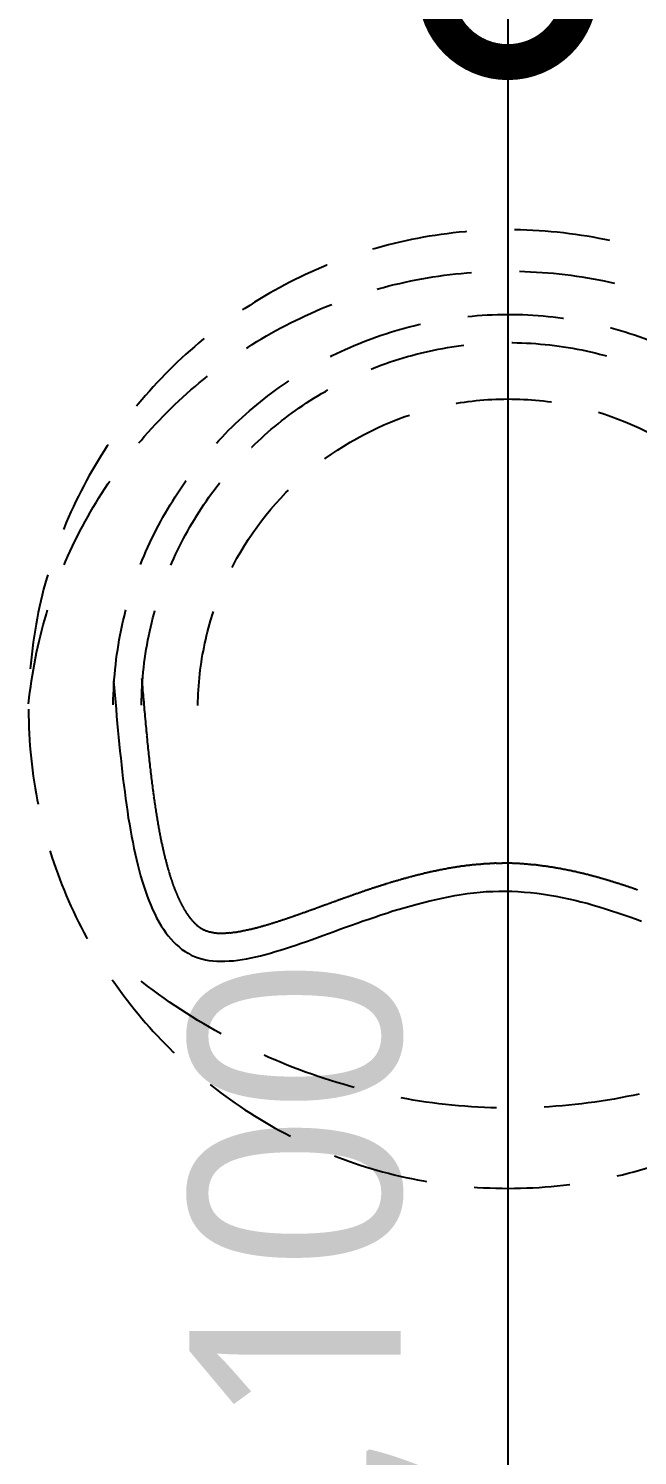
# Model space of a CAD drawing. Extents: x 11477420 to 23072185, y -28506554 to -14238804.
# Drawn here: x 11526988 to 11527242, y -14258351 to -14257755 of the extents above; entities that cross this region are included whole.
import ezdxf

# ---------------------------------------------------------------- set-up
doc = ezdxf.new("R2010")
doc.units = 0
doc.header["$LTSCALE"] = 50
doc.header["$MEASUREMENT"] = 0
doc.linetypes.add('DH-HID2', pattern=[1.2, 0.8, -0.4])
doc.layers.get('0').update_dxf_attribs({"linetype": 'CONTINUOUS'})
doc.layers.get('DEFPOINTS').update_dxf_attribs({"linetype": 'CONTINUOUS'})
for name, color, linetype in [('07-DIM WAL', 5, 'CONTINUOUS'), ('FU-FURM', 251, 'DH-HID2'), ('가구', 6, 'CONTINUOUS')]:
    doc.layers.add(name, color=color, linetype=linetype)
doc.styles.add('DAWIN', font='NanumSquareR.ttf')
doc.dimstyles.new('40', dxfattribs={"dimscale": 40, "dimtxt": 2.2, "dimasz": 3, "dimexe": 1.25, "dimexo": 0.625, "dimtad": 1, "dimdec": 0, "dimzin": 0, "dimdsep": 46, "dimlunit": 6, "dimtxsty": 'DAWIN', "dimblk1": 'DOTSMALL', "dimblk2": 'DOTSMALL', "dimsah": 1, "dimcen": 0.001, "dimclrd": 1, "dimclre": 1, "dimclrt": 3, "dimadec": 0, "dimazin": 0, "dimtfac": 1, "dimtdec": 0, "dimtix": 1, "dimtmove": 2, "dimatfit": 3, "dimldrblk": 'DOTSMALL', "dimfxl": 0, "dimtolj": 1, "dimtzin": 0, "dimarcsym": 0})

# ---------------------------------------------------------------- blocks, each defined once
blk = doc.blocks.new('dmlwk2')
at = {"layer": 'FU-FURM'}
for points in [[(391142.42, 35197.86, 0), (391142.72, 35200.86, 0), (391143.02, 35203.86, 0), (391143.32, 35206.76, 0), (391143.62, 35209.76, 0), (391143.92, 35212.66, 0), (391144.22, 35215.66, 0), (391144.52, 35218.56, 0), (391144.82, 35221.46, 0), (391145.12, 35224.36, 0), (391145.42, 35227.26, 0), (391145.82, 35230.16, 0), (391146.12, 35232.96, 0), (391146.42, 35235.86, 0), (391146.82, 35238.66, 0), (391147.22, 35241.46, 0), (391147.62, 35244.16, 0), (391148.02, 35246.96, 0), (391148.42, 35249.66, 0), (391148.82, 35252.36, 0), (391149.22, 35254.96, 0), (391149.72, 35257.56, 0), (391150.22, 35260.16, 0), (391150.62, 35262.66, 0), (391151.22, 35265.16, 0), (391151.72, 35267.66, 0), (391152.22, 35270.06, 0), (391152.82, 35272.36, 0), (391153.42, 35274.76, 0), (391154.02, 35276.96, 0), (391154.62, 35279.16, 0), (391155.32, 35281.36, 0), (391156.02, 35283.46, 0), (391156.72, 35285.56, 0), (391157.42, 35287.56, 0), (391158.22, 35289.46, 0), (391159.02, 35291.36, 0), (391159.82, 35293.16, 0), (391160.72, 35294.96, 0), (391161.52, 35296.66, 0), (391162.52, 35298.26, 0), (391163.42, 35299.86, 0), (391164.42, 35301.36, 0), (391165.42, 35302.76, 0), (391166.42, 35304.06, 0), (391167.52, 35305.36, 0), (391168.62, 35306.56, 0), (391169.82, 35307.66, 0), (391171.02, 35308.66, 0), (391172.22, 35309.66, 0), (391173.52, 35310.46, 0), (391174.82, 35311.26, 0), (391176.12, 35311.96, 0), (391177.52, 35312.56, 0), (391179.02, 35313.06, 0), (391180.52, 35313.56, 0), (391182.02, 35313.86, 0), (391183.52, 35314.16, 0), (391185.12, 35314.26, 0), (391186.82, 35314.36, 0), (391188.42, 35314.46, 0), (391190.12, 35314.36, 0), (391191.92, 35314.26, 0), (391193.72, 35314.16, 0), (391195.52, 35313.86, 0), (391197.32, 35313.66, 0), (391199.22, 35313.26, 0), (391201.12, 35312.86, 0), (391203.12, 35312.46, 0), (391205.02, 35311.96, 0), (391207.02, 35311.36, 0), (391209.12, 35310.76, 0), (391211.12, 35310.16, 0), (391213.22, 35309.56, 0), (391215.42, 35308.86, 0), (391217.52, 35308.06, 0), (391219.72, 35307.36, 0), (391221.92, 35306.56, 0), (391224.12, 35305.76, 0), (391226.42, 35304.96, 0), (391228.62, 35304.06, 0), (391230.92, 35303.26, 0), (391233.22, 35302.36, 0), (391235.62, 35301.46, 0), (391237.92, 35300.56, 0), (391240.32, 35299.66, 0), (391242.72, 35298.76, 0), (391245.12, 35297.86, 0), (391247.62, 35296.96, 0), (391250.02, 35296.16, 0), (391252.52, 35295.26, 0), (391255.02, 35294.36, 0), (391257.52, 35293.56, 0), (391260.02, 35292.66, 0), (391262.52, 35291.86, 0), (391265.02, 35291.16, 0), (391267.62, 35290.36, 0), (391270.12, 35289.66, 0), (391272.72, 35288.96, 0), (391275.32, 35288.26, 0), (391277.92, 35287.66, 0), (391280.52, 35287.06, 0), (391283.12, 35286.46, 0), (391285.72, 35285.96, 0), (391288.32, 35285.46, 0), (391290.92, 35285.06, 0), (391293.62, 35284.76, 0), (391296.22, 35284.46, 0), (391298.82, 35284.16, 0), (391301.52, 35284.06, 0), (391304.12, 35283.86, 0), (391306.72, 35283.86, 0), (391309.42, 35283.86, 0), (391312.02, 35283.96, 0), (391314.72, 35284.16, 0), (391317.32, 35284.36, 0), (391319.92, 35284.56, 0), (391322.62, 35284.96, 0), (391325.22, 35285.36, 0), (391327.82, 35285.76, 0), (391330.52, 35286.26, 0), (391333.12, 35286.76, 0), (391335.72, 35287.36, 0), (391338.32, 35287.96, 0), (391340.92, 35288.56, 0), (391343.42, 35289.26, 0), (391346.02, 35289.96, 0), (391348.62, 35290.76, 0), (391351.12, 35291.56, 0), (391353.72, 35292.36, 0), (391356.22, 35293.16, 0), (391358.72, 35293.96, 0), (391361.22, 35294.86, 0), (391363.72, 35295.76, 0)], [(391154.12, 35196.76, 0), (391154.12, 35196.96, 0), (391154.22, 35197.16, 0), (391154.22, 35197.46, 0), (391154.22, 35197.66, 0), (391154.22, 35197.86, 0), (391154.32, 35198.06, 0), (391154.32, 35198.36, 0), (391154.32, 35198.56, 0), (391154.32, 35198.76, 0), (391154.32, 35198.96, 0), (391154.42, 35199.26, 0), (391154.42, 35199.46, 0), (391154.42, 35199.66, 0), (391154.42, 35199.86, 0), (391154.52, 35200.16, 0), (391154.52, 35200.36, 0), (391154.52, 35200.56, 0), (391154.52, 35200.76, 0), (391154.52, 35201.06, 0), (391154.62, 35201.26, 0), (391154.62, 35201.46, 0), (391154.62, 35201.66, 0), (391154.62, 35201.96, 0), (391154.62, 35202.16, 0), (391154.72, 35202.36, 0), (391154.72, 35202.56, 0), (391154.72, 35202.86, 0), (391154.72, 35203.06, 0), (391154.82, 35203.26, 0), (391154.82, 35203.46, 0), (391154.82, 35203.66, 0), (391154.82, 35203.96, 0), (391154.82, 35204.16, 0), (391154.92, 35204.36, 0), (391154.92, 35204.56, 0), (391154.92, 35204.86, 0), (391154.92, 35205.06, 0), (391155.02, 35205.26, 0), (391155.02, 35205.46, 0), (391155.02, 35205.76, 0), (391155.02, 35205.96, 0), (391155.02, 35206.16, 0), (391155.12, 35206.36, 0), (391155.12, 35206.66, 0), (391155.12, 35206.86, 0), (391155.12, 35207.06, 0), (391155.22, 35207.26, 0), (391155.22, 35207.46, 0), (391155.22, 35207.76, 0), (391155.22, 35207.96, 0), (391155.22, 35208.16, 0), (391155.32, 35208.36, 0), (391155.32, 35208.66, 0), (391155.32, 35208.86, 0), (391155.32, 35209.06, 0), (391155.42, 35209.26, 0), (391155.42, 35209.56, 0), (391155.42, 35209.76, 0), (391155.42, 35209.96, 0), (391155.42, 35210.16, 0), (391155.52, 35210.36, 0), (391155.52, 35210.66, 0), (391155.52, 35210.86, 0), (391155.52, 35211.06, 0), (391155.62, 35211.26, 0), (391155.62, 35211.56, 0), (391155.62, 35211.76, 0), (391155.62, 35211.96, 0), (391155.62, 35212.16, 0), (391155.72, 35212.36, 0), (391155.72, 35212.66, 0), (391155.72, 35212.86, 0), (391155.72, 35213.06, 0), (391155.82, 35213.26, 0), (391155.82, 35213.46, 0), (391155.82, 35213.76, 0), (391155.82, 35213.96, 0), (391155.82, 35214.16, 0), (391155.92, 35214.36, 0), (391155.92, 35214.66, 0), (391155.92, 35214.86, 0), (391155.92, 35215.06, 0), (391156.02, 35215.26, 0), (391156.02, 35215.46, 0), (391156.02, 35215.76, 0), (391156.02, 35215.96, 0), (391156.02, 35216.16, 0), (391156.12, 35216.36, 0), (391156.12, 35216.56, 0), (391156.12, 35216.86, 0), (391156.12, 35217.06, 0), (391156.22, 35217.26, 0), (391156.22, 35217.46, 0), (391156.22, 35217.66, 0), (391156.22, 35217.96, 0), (391156.32, 35218.16, 0), (391156.32, 35218.36, 0), (391156.32, 35218.56, 0), (391156.32, 35218.76, 0), (391156.32, 35218.96, 0), (391156.42, 35219.26, 0), (391156.42, 35219.46, 0), (391156.42, 35219.66, 0), (391156.42, 35219.86, 0), (391156.52, 35220.06, 0), (391156.52, 35220.36, 0), (391156.52, 35220.56, 0), (391156.52, 35220.76, 0), (391156.62, 35220.96, 0), (391156.62, 35221.16, 0), (391156.62, 35221.46, 0), (391156.62, 35221.66, 0), (391156.72, 35221.86, 0), (391156.72, 35222.06, 0), (391156.72, 35222.26, 0), (391156.72, 35222.46, 0), (391156.72, 35222.76, 0), (391156.82, 35222.96, 0), (391156.82, 35223.16, 0), (391156.82, 35223.36, 0), (391156.82, 35223.56, 0), (391156.92, 35223.76, 0), (391156.92, 35224.06, 0), (391156.92, 35224.26, 0), (391156.92, 35224.46, 0), (391157.02, 35224.66, 0), (391157.02, 35224.86, 0), (391157.02, 35225.06, 0), (391157.02, 35225.36, 0), (391157.12, 35225.56, 0), (391157.12, 35225.76, 0), (391157.12, 35225.96, 0), (391157.12, 35226.16, 0), (391157.22, 35226.36, 0), (391157.22, 35226.56, 0), (391157.22, 35226.86, 0), (391157.22, 35227.06, 0), (391157.32, 35227.26, 0), (391157.32, 35227.46, 0), (391157.32, 35227.66, 0), (391157.32, 35227.86, 0), (391157.42, 35228.06, 0), (391157.42, 35228.36, 0), (391157.42, 35228.56, 0), (391157.42, 35228.76, 0), (391157.52, 35228.96, 0), (391157.52, 35229.16, 0), (391157.52, 35229.36, 0), (391157.52, 35229.56, 0), (391157.62, 35229.86, 0), (391157.62, 35230.06, 0), (391157.62, 35230.26, 0), (391157.62, 35230.46, 0), (391157.72, 35230.66, 0), (391157.72, 35230.86, 0), (391157.72, 35231.06, 0), (391157.72, 35231.26, 0), (391157.82, 35231.56, 0), (391157.82, 35231.76, 0), (391157.82, 35231.96, 0), (391157.82, 35232.16, 0), (391157.92, 35232.36, 0), (391157.92, 35232.56, 0), (391157.92, 35232.76, 0), (391157.92, 35232.96, 0), (391158.02, 35233.16, 0), (391158.02, 35233.46, 0), (391158.02, 35233.66, 0), (391158.02, 35233.86, 0), (391158.12, 35234.06, 0), (391158.12, 35234.26, 0), (391158.12, 35234.46, 0), (391158.22, 35234.66, 0), (391158.22, 35234.86, 0), (391158.22, 35235.06, 0), (391158.22, 35235.26, 0), (391158.32, 35235.56, 0), (391158.32, 35235.76, 0), (391158.32, 35235.96, 0), (391158.32, 35236.16, 0), (391158.42, 35236.36, 0), (391158.42, 35236.56, 0), (391158.42, 35236.76, 0), (391158.42, 35236.96, 0), (391158.52, 35237.16, 0), (391158.52, 35237.36, 0), (391158.52, 35237.56, 0), (391158.62, 35237.76, 0), (391158.62, 35238.06, 0), (391158.62, 35238.26, 0), (391158.62, 35238.46, 0), (391158.72, 35238.66, 0), (391158.72, 35238.86, 0), (391158.72, 35239.06, 0), (391158.72, 35239.26, 0), (391158.82, 35239.46, 0), (391158.82, 35239.66, 0), (391158.82, 35239.86, 0), (391158.92, 35240.06, 0), (391158.92, 35240.26, 0), (391158.92, 35240.46, 0), (391158.92, 35240.66, 0), (391159.02, 35240.86, 0), (391159.02, 35241.06, 0), (391159.02, 35241.26, 0), (391159.12, 35241.46, 0), (391159.12, 35241.66, 0), (391159.12, 35241.96, 0), (391159.12, 35242.16, 0), (391159.22, 35242.36, 0), (391159.22, 35242.56, 0), (391159.22, 35242.76, 0), (391159.32, 35242.96, 0), (391159.32, 35243.16, 0), (391159.32, 35243.36, 0), (391159.32, 35243.56, 0), (391159.42, 35243.76, 0), (391159.42, 35243.96, 0), (391159.42, 35244.16, 0), (391159.52, 35244.36, 0), (391159.52, 35244.56, 0), (391159.52, 35244.76, 0), (391159.62, 35244.96, 0), (391159.62, 35245.16, 0), (391159.62, 35245.36, 0), (391159.62, 35245.56, 0), (391159.72, 35245.76, 0), (391159.72, 35245.96, 0), (391159.72, 35246.16, 0), (391159.82, 35246.36, 0), (391159.82, 35246.56, 0), (391159.82, 35246.76, 0), (391159.82, 35246.96, 0), (391159.92, 35247.16, 0), (391159.92, 35247.36, 0), (391159.92, 35247.56, 0), (391160.02, 35247.76, 0), (391160.02, 35247.96, 0), (391160.02, 35248.16, 0), (391160.12, 35248.36, 0), (391160.12, 35248.56, 0), (391160.12, 35248.76, 0), (391160.22, 35248.96, 0), (391160.22, 35249.16, 0), (391160.22, 35249.26, 0), (391160.22, 35249.46, 0), (391160.32, 35249.66, 0), (391160.32, 35249.86, 0), (391160.32, 35250.06, 0), (391160.42, 35250.26, 0), (391160.42, 35250.46, 0), (391160.42, 35250.66, 0), (391160.52, 35250.86, 0), (391160.52, 35251.06, 0), (391160.52, 35251.26, 0), (391160.62, 35251.46, 0), (391160.62, 35251.66, 0), (391160.62, 35251.86, 0), (391160.72, 35252.06, 0), (391160.72, 35252.26, 0), (391160.72, 35252.46, 0), (391160.82, 35252.66, 0), (391160.82, 35252.76, 0), (391160.82, 35252.96, 0), (391160.92, 35253.16, 0), (391160.92, 35253.36, 0), (391160.92, 35253.56, 0), (391161.02, 35253.76, 0), (391161.02, 35253.96, 0), (391161.02, 35254.16, 0), (391161.12, 35254.36, 0), (391161.12, 35254.56, 0), (391161.12, 35254.76, 0), (391161.22, 35254.86, 0), (391161.22, 35255.06, 0), (391161.22, 35255.26, 0), (391161.32, 35255.46, 0), (391161.32, 35255.66, 0), (391161.32, 35255.86, 0), (391161.42, 35256.06, 0), (391161.42, 35256.26, 0), (391161.42, 35256.36, 0), (391161.52, 35256.56, 0), (391161.52, 35256.76, 0), (391161.52, 35256.96, 0), (391161.62, 35257.16, 0), (391161.62, 35257.36, 0), (391161.62, 35257.56, 0), (391161.72, 35257.76, 0), (391161.72, 35257.86, 0), (391161.72, 35258.06, 0), (391161.82, 35258.26, 0), (391161.82, 35258.46, 0), (391161.82, 35258.66, 0), (391161.92, 35258.86, 0), (391161.92, 35258.96, 0), (391161.92, 35259.16, 0), (391162.02, 35259.36, 0), (391162.02, 35259.56, 0), (391162.12, 35259.76, 0), (391162.12, 35259.96, 0), (391162.12, 35260.06, 0), (391162.22, 35260.26, 0), (391162.22, 35260.46, 0), (391162.22, 35260.66, 0), (391162.32, 35260.86, 0), (391162.32, 35260.96, 0), (391162.32, 35261.16, 0), (391162.42, 35261.36, 0), (391162.42, 35261.56, 0), (391162.52, 35261.76, 0), (391162.52, 35261.86, 0), (391162.52, 35262.06, 0), (391162.62, 35262.26, 0), (391162.62, 35262.46, 0), (391162.62, 35262.66, 0), (391162.72, 35262.76, 0), (391162.72, 35262.96, 0), (391162.82, 35263.16, 0), (391162.82, 35263.36, 0), (391162.82, 35263.56, 0), (391162.92, 35263.66, 0), (391162.92, 35263.86, 0), (391162.92, 35264.06, 0), (391163.02, 35264.26, 0), (391163.02, 35264.36, 0), (391163.12, 35264.56, 0), (391163.12, 35264.76, 0), (391163.12, 35264.96, 0), (391163.22, 35265.06, 0), (391163.22, 35265.26, 0), (391163.22, 35265.46, 0), (391163.32, 35265.66, 0), (391163.32, 35265.76, 0), (391163.42, 35265.96, 0), (391163.42, 35266.16, 0), (391163.42, 35266.26, 0), (391163.52, 35266.46, 0), (391163.52, 35266.66, 0), (391163.62, 35266.86, 0), (391163.62, 35266.96, 0), (391163.62, 35267.16, 0), (391163.72, 35267.36, 0), (391163.72, 35267.46, 0), (391163.82, 35267.66, 0), (391163.82, 35267.86, 0), (391163.82, 35267.96, 0), (391163.92, 35268.16, 0), (391163.92, 35268.36, 0), (391164.02, 35268.56, 0), (391164.02, 35268.66, 0), (391164.02, 35268.86, 0), (391164.12, 35269.06, 0), (391164.12, 35269.16, 0), (391164.22, 35269.36, 0), (391164.22, 35269.56, 0), (391164.22, 35269.66, 0), (391164.32, 35269.86, 0), (391164.32, 35270.06, 0), (391164.42, 35270.16, 0), (391164.42, 35270.36, 0), (391164.52, 35270.46, 0), (391164.52, 35270.66, 0), (391164.52, 35270.86, 0), (391164.62, 35270.96, 0), (391164.62, 35271.16, 0), (391164.72, 35271.36, 0), (391164.72, 35271.46, 0), (391164.72, 35271.66, 0), (391164.82, 35271.76, 0), (391164.82, 35271.96, 0), (391164.92, 35272.16, 0), (391164.92, 35272.26, 0), (391165.02, 35272.46, 0), (391165.02, 35272.56, 0), (391165.02, 35272.76, 0), (391165.12, 35272.96, 0), (391165.12, 35273.06, 0), (391165.22, 35273.26, 0), (391165.22, 35273.36, 0), (391165.32, 35273.56, 0), (391165.32, 35273.76, 0), (391165.32, 35273.86, 0), (391165.42, 35274.06, 0), (391165.42, 35274.16, 0), (391165.52, 35274.36, 0), (391165.52, 35274.46, 0), (391165.62, 35274.66, 0), (391165.62, 35274.86, 0), (391165.72, 35274.96, 0), (391165.72, 35275.16, 0), (391165.72, 35275.26, 0), (391165.82, 35275.46, 0), (391165.82, 35275.56, 0), (391165.92, 35275.76, 0), (391165.92, 35275.86, 0), (391166.02, 35276.06, 0), (391166.02, 35276.16, 0), (391166.12, 35276.36, 0), (391166.12, 35276.46, 0), (391166.22, 35276.66, 0), (391166.22, 35276.76, 0), (391166.22, 35276.96, 0), (391166.32, 35277.06, 0), (391166.32, 35277.26, 0), (391166.42, 35277.36, 0), (391166.42, 35277.56, 0), (391166.52, 35277.66, 0), (391166.52, 35277.86, 0), (391166.62, 35277.96, 0), (391166.62, 35278.16, 0), (391166.72, 35278.26, 0), (391166.72, 35278.46, 0), (391166.72, 35278.56, 0), (391166.82, 35278.76, 0), (391166.82, 35278.86, 0), (391166.92, 35278.96, 0), (391166.92, 35279.16, 0), (391167.02, 35279.26, 0), (391167.02, 35279.46, 0), (391167.12, 35279.56, 0), (391167.12, 35279.76, 0), (391167.22, 35279.86, 0), (391167.22, 35279.96, 0), (391167.32, 35280.16, 0), (391167.32, 35280.26, 0), (391167.42, 35280.46, 0), (391167.42, 35280.56, 0), (391167.52, 35280.66, 0), (391167.52, 35280.86, 0), (391167.62, 35280.96, 0), (391167.62, 35281.16, 0), (391167.72, 35281.26, 0), (391167.72, 35281.36, 0), (391167.82, 35281.56, 0), (391167.82, 35281.66, 0), (391167.82, 35281.76, 0), (391167.92, 35281.96, 0), (391167.92, 35282.06, 0), (391168.02, 35282.26, 0), (391168.02, 35282.36, 0), (391168.12, 35282.46, 0), (391168.12, 35282.66, 0), (391168.22, 35282.76, 0), (391168.22, 35282.86, 0), (391168.32, 35283.06, 0), (391168.32, 35283.16, 0), (391168.42, 35283.26, 0), (391168.42, 35283.46, 0), (391168.52, 35283.56, 0), (391168.52, 35283.66, 0), (391168.62, 35283.76, 0), (391168.62, 35283.96, 0), (391168.72, 35284.06, 0), (391168.72, 35284.16, 0), (391168.82, 35284.36, 0), (391168.82, 35284.46, 0), (391168.92, 35284.56, 0), (391168.92, 35284.66, 0), (391169.02, 35284.86, 0), (391169.02, 35284.96, 0), (391169.12, 35285.06, 0), (391169.22, 35285.16, 0), (391169.22, 35285.36, 0), (391169.32, 35285.46, 0), (391169.32, 35285.56, 0), (391169.42, 35285.66, 0), (391169.42, 35285.86, 0), (391169.52, 35285.96, 0), (391169.52, 35286.06, 0), (391169.62, 35286.16, 0), (391169.62, 35286.36, 0), (391169.72, 35286.46, 0), (391169.72, 35286.56, 0), (391169.82, 35286.66, 0), (391169.82, 35286.76, 0), (391169.92, 35286.96, 0), (391169.92, 35287.06, 0), (391170.02, 35287.16, 0), (391170.02, 35287.26, 0), (391170.12, 35287.36, 0), (391170.12, 35287.46, 0), (391170.22, 35287.66, 0), (391170.22, 35287.76, 0), (391170.32, 35287.86, 0), (391170.32, 35287.96, 0), (391170.42, 35288.06, 0), (391170.52, 35288.16, 0), (391170.52, 35288.36, 0), (391170.62, 35288.46, 0), (391170.62, 35288.56, 0), (391170.72, 35288.66, 0), (391170.72, 35288.76, 0), (391170.82, 35288.86, 0), (391170.82, 35288.96, 0), (391170.92, 35289.06, 0), (391170.92, 35289.16, 0), (391171.02, 35289.36, 0), (391171.02, 35289.46, 0), (391171.12, 35289.56, 0), (391171.22, 35289.66, 0), (391171.22, 35289.76, 0), (391171.32, 35289.86, 0), (391171.32, 35289.96, 0), (391171.42, 35290.06, 0), (391171.42, 35290.16, 0), (391171.52, 35290.26, 0), (391171.52, 35290.36, 0), (391171.62, 35290.46, 0), (391171.62, 35290.56, 0), (391171.72, 35290.66, 0), (391171.72, 35290.76, 0), (391171.82, 35290.86, 0), (391171.92, 35290.96, 0), (391171.92, 35291.06, 0), (391172.02, 35291.16, 0), (391172.02, 35291.26, 0), (391172.12, 35291.36, 0), (391172.12, 35291.46, 0), (391172.22, 35291.56, 0), (391172.22, 35291.66, 0), (391172.32, 35291.76, 0), (391172.42, 35291.86, 0), (391172.42, 35291.96, 0), (391172.52, 35292.06, 0), (391172.52, 35292.16, 0), (391172.62, 35292.26, 0), (391172.62, 35292.36, 0), (391172.72, 35292.46, 0), (391172.72, 35292.56, 0), (391172.82, 35292.66, 0), (391172.82, 35292.76, 0), (391172.92, 35292.86, 0), (391173.02, 35292.96, 0), (391173.02, 35293.06, 0), (391173.12, 35293.16, 0), (391173.12, 35293.26, 0), (391173.22, 35293.26, 0), (391173.22, 35293.36, 0), (391173.32, 35293.46, 0), (391173.32, 35293.56, 0), (391173.42, 35293.66, 0), (391173.52, 35293.76, 0), (391173.52, 35293.86, 0), (391173.62, 35293.96, 0), (391173.62, 35293.96, 0), (391173.72, 35294.06, 0), (391173.72, 35294.16, 0), (391173.82, 35294.26, 0), (391173.82, 35294.36, 0), (391173.92, 35294.46, 0), (391174.02, 35294.46, 0), (391174.02, 35294.56, 0), (391174.12, 35294.66, 0), (391174.12, 35294.76, 0), (391174.22, 35294.86, 0), (391174.22, 35294.96, 0), (391174.32, 35294.96, 0), (391174.32, 35295.06, 0), (391174.42, 35295.16, 0), (391174.52, 35295.26, 0), (391174.52, 35295.26, 0), (391174.62, 35295.36, 0), (391174.62, 35295.46, 0), (391174.72, 35295.56, 0), (391174.72, 35295.66, 0), (391174.82, 35295.66, 0), (391174.92, 35295.76, 0), (391174.92, 35295.86, 0), (391175.02, 35295.96, 0), (391175.02, 35295.96, 0), (391175.12, 35296.06, 0), (391175.12, 35296.16, 0), (391175.22, 35296.16, 0), (391175.22, 35296.26, 0), (391175.32, 35296.36, 0), (391175.42, 35296.46, 0), (391175.42, 35296.46, 0), (391175.52, 35296.56, 0), (391175.52, 35296.66, 0), (391175.62, 35296.66, 0), (391175.62, 35296.76, 0), (391175.72, 35296.86, 0), (391175.72, 35296.86, 0), (391175.82, 35296.96, 0), (391175.92, 35297.06, 0), (391175.92, 35297.06, 0), (391176.02, 35297.16, 0), (391176.02, 35297.26, 0), (391176.12, 35297.26, 0), (391176.12, 35297.36, 0), (391176.22, 35297.36, 0), (391176.22, 35297.46, 0), (391176.32, 35297.56, 0), (391176.32, 35297.56, 0), (391176.42, 35297.66, 0), (391176.52, 35297.76, 0), (391176.52, 35297.76, 0), (391176.62, 35297.86, 0), (391176.62, 35297.86, 0), (391176.72, 35297.96, 0), (391176.72, 35297.96, 0), (391176.82, 35298.06, 0), (391176.82, 35298.16, 0), (391176.92, 35298.16, 0), (391176.92, 35298.26, 0), (391177.02, 35298.26, 0), (391177.12, 35298.36, 0), (391177.12, 35298.36, 0), (391177.22, 35298.46, 0), (391177.22, 35298.46, 0), (391177.32, 35298.56, 0), (391177.32, 35298.56, 0), (391177.42, 35298.66, 0), (391177.42, 35298.76, 0), (391177.52, 35298.76, 0), (391177.52, 35298.86, 0), (391177.62, 35298.86, 0), (391177.72, 35298.96, 0), (391177.72, 35298.96, 0), (391177.82, 35299.06, 0), (391177.82, 35299.06, 0), (391177.92, 35299.06, 0), (391177.92, 35299.16, 0), (391178.02, 35299.16, 0), (391178.02, 35299.26, 0), (391178.12, 35299.26, 0), (391178.12, 35299.36, 0), (391178.22, 35299.36, 0), (391178.22, 35299.46, 0), (391178.32, 35299.46, 0), (391178.32, 35299.56, 0), (391178.42, 35299.56, 0), (391178.52, 35299.56, 0), (391178.52, 35299.66, 0), (391178.62, 35299.66, 0), (391178.62, 35299.76, 0), (391178.72, 35299.76, 0), (391178.72, 35299.86, 0), (391178.82, 35299.86, 0), (391178.82, 35299.86, 0), (391178.92, 35299.96, 0), (391178.92, 35299.96, 0), (391179.02, 35300.06, 0), (391179.02, 35300.06, 0), (391179.12, 35300.06, 0), (391179.12, 35300.16, 0), (391179.22, 35300.16, 0), (391179.22, 35300.16, 0), (391179.32, 35300.26, 0), (391179.32, 35300.26, 0), (391179.42, 35300.36, 0), (391179.42, 35300.36, 0), (391179.52, 35300.36, 0), (391179.52, 35300.46, 0), (391179.62, 35300.46, 0), (391179.72, 35300.46, 0), (391179.72, 35300.56, 0), (391179.82, 35300.56, 0), (391179.82, 35300.56, 0), (391179.92, 35300.66, 0), (391179.92, 35300.66, 0), (391180.02, 35300.66, 0), (391180.02, 35300.76, 0), (391180.12, 35300.76, 0), (391180.12, 35300.76, 0), (391180.22, 35300.76, 0), (391180.22, 35300.86, 0), (391180.32, 35300.86, 0), (391180.32, 35300.86, 0), (391180.42, 35300.96, 0), (391180.42, 35300.96, 0), (391180.52, 35300.96, 0), (391180.52, 35300.96, 0), (391180.62, 35301.06, 0), (391180.62, 35301.06, 0), (391180.72, 35301.06, 0), (391180.72, 35301.16, 0), (391180.82, 35301.16, 0), (391180.82, 35301.16, 0), (391180.92, 35301.16, 0), (391180.92, 35301.26, 0), (391181.02, 35301.26, 0), (391181.02, 35301.26, 0), (391181.12, 35301.26, 0), (391181.12, 35301.36, 0), (391181.22, 35301.36, 0), (391181.22, 35301.36, 0), (391181.32, 35301.36, 0), (391181.32, 35301.46, 0), (391181.42, 35301.46, 0), (391181.52, 35301.46, 0), (391181.52, 35301.46, 0), (391181.62, 35301.46, 0), (391181.62, 35301.56, 0), (391181.72, 35301.56, 0), (391181.72, 35301.56, 0), (391181.82, 35301.56, 0), (391181.82, 35301.66, 0), (391181.92, 35301.66, 0), (391181.92, 35301.66, 0), (391182.02, 35301.66, 0), (391182.02, 35301.66, 0), (391182.12, 35301.76, 0), (391182.12, 35301.76, 0), (391182.22, 35301.76, 0), (391182.32, 35301.76, 0), (391182.32, 35301.76, 0), (391182.42, 35301.86, 0), (391182.42, 35301.86, 0), (391182.52, 35301.86, 0), (391182.52, 35301.86, 0), (391182.62, 35301.86, 0), (391182.72, 35301.96, 0), (391182.72, 35301.96, 0), (391182.82, 35301.96, 0), (391182.82, 35301.96, 0), (391182.92, 35301.96, 0), (391182.92, 35301.96, 0), (391183.02, 35302.06, 0), (391183.12, 35302.06, 0), (391183.12, 35302.06, 0), (391183.22, 35302.06, 0), (391183.32, 35302.06, 0), (391183.32, 35302.06, 0), (391183.42, 35302.16, 0), (391183.42, 35302.16, 0), (391183.52, 35302.16, 0), (391183.62, 35302.16, 0), (391183.62, 35302.16, 0), (391183.72, 35302.16, 0), (391183.82, 35302.16, 0), (391183.82, 35302.26, 0), (391183.92, 35302.26, 0), (391184.02, 35302.26, 0), (391184.02, 35302.26, 0), (391184.12, 35302.26, 0), (391184.22, 35302.26, 0), (391184.22, 35302.26, 0), (391184.32, 35302.36, 0), (391184.42, 35302.36, 0), (391184.42, 35302.36, 0), (391184.52, 35302.36, 0), (391184.62, 35302.36, 0), (391184.62, 35302.36, 0), (391184.72, 35302.36, 0), (391184.82, 35302.36, 0), (391184.92, 35302.46, 0), (391184.92, 35302.46, 0), (391185.02, 35302.46, 0), (391185.12, 35302.46, 0), (391185.12, 35302.46, 0), (391185.22, 35302.46, 0), (391185.32, 35302.46, 0), (391185.42, 35302.46, 0), (391185.42, 35302.46, 0), (391185.52, 35302.56, 0), (391185.62, 35302.56, 0), (391185.72, 35302.56, 0), (391185.72, 35302.56, 0), (391185.82, 35302.56, 0), (391185.92, 35302.56, 0), (391186.02, 35302.56, 0), (391186.12, 35302.56, 0), (391186.12, 35302.56, 0), (391186.22, 35302.56, 0), (391186.32, 35302.56, 0), (391186.42, 35302.56, 0), (391186.52, 35302.56, 0), (391186.52, 35302.56, 0), (391186.62, 35302.66, 0), (391186.72, 35302.66, 0), (391186.82, 35302.66, 0), (391186.92, 35302.66, 0), (391186.92, 35302.66, 0), (391187.02, 35302.66, 0), (391187.12, 35302.66, 0), (391187.22, 35302.66, 0), (391187.32, 35302.66, 0), (391187.42, 35302.66, 0), (391187.52, 35302.66, 0), (391187.52, 35302.66, 0), (391187.62, 35302.66, 0), (391187.72, 35302.66, 0), (391187.82, 35302.66, 0), (391187.92, 35302.66, 0), (391188.02, 35302.66, 0), (391188.12, 35302.66, 0), (391188.22, 35302.66, 0), (391188.32, 35302.66, 0), (391188.32, 35302.66, 0), (391188.42, 35302.66, 0), (391188.52, 35302.66, 0), (391188.62, 35302.66, 0), (391188.72, 35302.66, 0), (391188.82, 35302.66, 0), (391188.92, 35302.66, 0), (391189.02, 35302.66, 0), (391189.12, 35302.66, 0), (391189.22, 35302.66, 0), (391189.32, 35302.66, 0), (391189.42, 35302.66, 0), (391189.52, 35302.66, 0), (391189.62, 35302.66, 0), (391189.72, 35302.66, 0), (391189.82, 35302.66, 0), (391189.92, 35302.66, 0), (391189.92, 35302.66, 0), (391190.02, 35302.66, 0), (391190.12, 35302.66, 0), (391190.22, 35302.66, 0), (391190.32, 35302.66, 0), (391190.42, 35302.56, 0), (391190.52, 35302.56, 0), (391190.62, 35302.56, 0), (391190.72, 35302.56, 0), (391190.92, 35302.56, 0), (391191.02, 35302.56, 0), (391191.12, 35302.56, 0), (391191.22, 35302.56, 0), (391191.32, 35302.56, 0), (391191.42, 35302.56, 0), (391191.52, 35302.56, 0), (391191.62, 35302.56, 0), (391191.72, 35302.56, 0), (391191.82, 35302.46, 0), (391191.92, 35302.46, 0), (391192.02, 35302.46, 0), (391192.12, 35302.46, 0), (391192.22, 35302.46, 0), (391192.32, 35302.46, 0), (391192.42, 35302.46, 0), (391192.52, 35302.46, 0), (391192.62, 35302.46, 0), (391192.82, 35302.36, 0), (391192.92, 35302.36, 0), (391193.02, 35302.36, 0), (391193.12, 35302.36, 0), (391193.22, 35302.36, 0), (391193.32, 35302.36, 0), (391193.42, 35302.36, 0), (391193.52, 35302.26, 0), (391193.62, 35302.26, 0), (391193.82, 35302.26, 0), (391193.92, 35302.26, 0), (391194.02, 35302.26, 0), (391194.12, 35302.26, 0), (391194.22, 35302.16, 0), (391194.32, 35302.16, 0), (391194.42, 35302.16, 0), (391194.62, 35302.16, 0), (391194.72, 35302.16, 0), (391194.82, 35302.16, 0), (391194.92, 35302.06, 0), (391195.02, 35302.06, 0), (391195.12, 35302.06, 0), (391195.32, 35302.06, 0), (391195.42, 35302.06, 0), (391195.52, 35301.96, 0), (391195.62, 35301.96, 0), (391195.72, 35301.96, 0), (391195.82, 35301.96, 0), (391196.02, 35301.96, 0), (391196.12, 35301.86, 0), (391196.22, 35301.86, 0), (391196.32, 35301.86, 0), (391196.42, 35301.86, 0), (391196.62, 35301.76, 0), (391196.72, 35301.76, 0), (391196.82, 35301.76, 0), (391196.92, 35301.76, 0), (391197.12, 35301.66, 0), (391197.22, 35301.66, 0), (391197.32, 35301.66, 0), (391197.42, 35301.66, 0), (391197.62, 35301.56, 0), (391197.72, 35301.56, 0), (391197.82, 35301.56, 0), (391197.92, 35301.56, 0), (391198.12, 35301.46, 0), (391198.22, 35301.46, 0), (391198.32, 35301.46, 0), (391198.42, 35301.46, 0), (391198.62, 35301.36, 0), (391198.72, 35301.36, 0), (391198.82, 35301.36, 0), (391198.92, 35301.26, 0), (391199.12, 35301.26, 0), (391199.22, 35301.26, 0), (391199.32, 35301.26, 0), (391199.52, 35301.16, 0), (391199.62, 35301.16, 0), (391199.72, 35301.16, 0), (391199.92, 35301.06, 0), (391200.02, 35301.06, 0), (391200.12, 35301.06, 0), (391200.22, 35300.96, 0), (391200.42, 35300.96, 0), (391200.52, 35300.96, 0), (391200.62, 35300.96, 0), (391200.82, 35300.86, 0), (391200.92, 35300.86, 0), (391201.02, 35300.86, 0), (391201.22, 35300.76, 0), (391201.32, 35300.76, 0), (391201.42, 35300.76, 0), (391201.62, 35300.66, 0), (391201.72, 35300.66, 0), (391201.82, 35300.56, 0), (391202.02, 35300.56, 0), (391202.12, 35300.56, 0), (391202.32, 35300.46, 0), (391202.42, 35300.46, 0), (391202.52, 35300.46, 0), (391202.72, 35300.36, 0), (391202.82, 35300.36, 0), (391202.92, 35300.36, 0), (391203.12, 35300.26, 0), (391203.22, 35300.26, 0), (391203.42, 35300.16, 0), (391203.52, 35300.16, 0), (391203.62, 35300.16, 0), (391203.82, 35300.06, 0), (391203.92, 35300.06, 0), (391204.12, 35300.06, 0), (391204.22, 35299.96, 0), (391204.32, 35299.96, 0), (391204.52, 35299.86, 0), (391204.62, 35299.86, 0), (391204.82, 35299.86, 0), (391204.92, 35299.76, 0), (391205.02, 35299.76, 0), (391205.22, 35299.66, 0), (391205.32, 35299.66, 0), (391205.52, 35299.56, 0), (391205.62, 35299.56, 0), (391205.82, 35299.56, 0), (391205.92, 35299.46, 0), (391206.02, 35299.46, 0), (391206.22, 35299.36, 0), (391206.32, 35299.36, 0), (391206.52, 35299.36, 0), (391206.62, 35299.26, 0), (391206.82, 35299.26, 0), (391206.92, 35299.16, 0), (391207.12, 35299.16, 0), (391207.22, 35299.06, 0), (391207.32, 35299.06, 0), (391207.52, 35298.96, 0), (391207.62, 35298.96, 0), (391207.82, 35298.86, 0), (391207.92, 35298.86, 0), (391208.12, 35298.86, 0), (391208.22, 35298.76, 0), (391208.42, 35298.76, 0), (391208.52, 35298.66, 0), (391208.72, 35298.66, 0), (391208.82, 35298.56, 0), (391209.02, 35298.56, 0), (391209.12, 35298.46, 0), (391209.32, 35298.46, 0), (391209.42, 35298.36, 0), (391209.62, 35298.36, 0), (391209.72, 35298.26, 0), (391209.92, 35298.26, 0), (391210.02, 35298.16, 0), (391210.22, 35298.16, 0), (391210.32, 35298.06, 0), (391210.52, 35298.06, 0), (391210.62, 35297.96, 0), (391210.82, 35297.96, 0), (391210.92, 35297.86, 0), (391211.12, 35297.86, 0), (391211.22, 35297.76, 0), (391211.42, 35297.76, 0), (391211.52, 35297.66, 0), (391211.72, 35297.66, 0), (391211.92, 35297.56, 0), (391212.02, 35297.56, 0), (391212.22, 35297.46, 0), (391212.32, 35297.46, 0), (391212.52, 35297.36, 0), (391212.62, 35297.36, 0), (391212.82, 35297.26, 0), (391212.92, 35297.26, 0), (391213.12, 35297.16, 0), (391213.32, 35297.16, 0), (391213.42, 35297.06, 0), (391213.62, 35297.06, 0), (391213.72, 35296.96, 0), (391213.92, 35296.86, 0), (391214.02, 35296.86, 0), (391214.22, 35296.76, 0), (391214.42, 35296.76, 0), (391214.52, 35296.66, 0), (391214.72, 35296.66, 0), (391214.82, 35296.56, 0), (391215.02, 35296.56, 0), (391215.12, 35296.46, 0), (391215.32, 35296.46, 0), (391215.52, 35296.36, 0), (391215.62, 35296.26, 0), (391215.82, 35296.26, 0), (391215.92, 35296.16, 0), (391216.12, 35296.16, 0), (391216.32, 35296.06, 0), (391216.42, 35296.06, 0), (391216.62, 35295.96, 0), (391216.72, 35295.86, 0), (391216.92, 35295.86, 0), (391217.12, 35295.76, 0), (391217.22, 35295.76, 0), (391217.42, 35295.66, 0), (391217.62, 35295.66, 0), (391217.72, 35295.56, 0), (391217.92, 35295.46, 0), (391218.02, 35295.46, 0), (391218.22, 35295.36, 0), (391218.42, 35295.36, 0), (391218.52, 35295.26, 0), (391218.72, 35295.16, 0), (391218.92, 35295.16, 0), (391219.02, 35295.06, 0), (391219.22, 35295.06, 0), (391219.42, 35294.96, 0), (391219.52, 35294.96, 0), (391219.72, 35294.86, 0), (391219.82, 35294.76, 0), (391220.02, 35294.76, 0), (391220.22, 35294.66, 0), (391220.32, 35294.56, 0), (391220.52, 35294.56, 0), (391220.72, 35294.46, 0), (391220.82, 35294.46, 0), (391221.02, 35294.36, 0), (391221.22, 35294.26, 0), (391221.32, 35294.26, 0), (391221.52, 35294.16, 0), (391221.72, 35294.16, 0), (391221.82, 35294.06, 0), (391222.02, 35293.96, 0), (391222.22, 35293.96, 0), (391222.32, 35293.86, 0), (391222.52, 35293.76, 0), (391222.72, 35293.76, 0), (391222.92, 35293.66, 0), (391223.02, 35293.66, 0), (391223.22, 35293.56, 0), (391223.42, 35293.46, 0), (391223.52, 35293.46, 0), (391223.72, 35293.36, 0), (391223.92, 35293.26, 0), (391224.02, 35293.26, 0), (391224.22, 35293.16, 0), (391224.42, 35293.16, 0), (391224.62, 35293.06, 0), (391224.72, 35292.96, 0), (391224.92, 35292.96, 0), (391225.12, 35292.86, 0), (391225.22, 35292.76, 0), (391225.42, 35292.76, 0), (391225.62, 35292.66, 0), (391225.82, 35292.56, 0), (391225.92, 35292.56, 0), (391226.12, 35292.46, 0), (391226.32, 35292.36, 0), (391226.42, 35292.36, 0), (391226.62, 35292.26, 0), (391226.82, 35292.26, 0), (391227.02, 35292.16, 0), (391227.12, 35292.06, 0), (391227.32, 35292.06, 0), (391227.52, 35291.96, 0), (391227.72, 35291.86, 0), (391227.82, 35291.86, 0), (391228.02, 35291.76, 0), (391228.22, 35291.66, 0), (391228.42, 35291.66, 0), (391228.52, 35291.56, 0), (391228.72, 35291.46, 0), (391228.92, 35291.46, 0), (391229.12, 35291.36, 0), (391229.22, 35291.26, 0), (391229.42, 35291.26, 0), (391229.62, 35291.16, 0), (391229.82, 35291.06, 0), (391229.92, 35291.06, 0), (391230.12, 35290.96, 0), (391230.32, 35290.86, 0), (391230.52, 35290.86, 0), (391230.72, 35290.76, 0), (391230.82, 35290.66, 0), (391231.02, 35290.66, 0), (391231.22, 35290.56, 0), (391231.42, 35290.46, 0), (391231.52, 35290.46, 0), (391231.72, 35290.36, 0), (391231.92, 35290.26, 0), (391232.12, 35290.26, 0), (391232.32, 35290.16, 0), (391232.42, 35290.06, 0), (391232.62, 35290.06, 0), (391232.82, 35289.96, 0), (391233.02, 35289.86, 0), (391233.22, 35289.86, 0), (391233.32, 35289.76, 0), (391233.52, 35289.66, 0), (391233.72, 35289.66, 0), (391233.92, 35289.56, 0), (391234.12, 35289.46, 0), (391234.22, 35289.36, 0), (391234.42, 35289.36, 0), (391234.62, 35289.26, 0), (391234.82, 35289.16, 0), (391235.02, 35289.16, 0), (391235.12, 35289.06, 0), (391235.32, 35288.96, 0), (391235.52, 35288.96, 0), (391235.72, 35288.86, 0), (391235.92, 35288.76, 0), (391236.02, 35288.76, 0), (391236.22, 35288.66, 0), (391236.42, 35288.56, 0), (391236.62, 35288.56, 0), (391236.82, 35288.46, 0), (391237.02, 35288.36, 0), (391237.12, 35288.36, 0), (391237.32, 35288.26, 0), (391237.52, 35288.16, 0), (391237.72, 35288.06, 0), (391237.92, 35288.06, 0), (391238.12, 35287.96, 0), (391238.32, 35287.86, 0), (391238.42, 35287.86, 0), (391238.62, 35287.76, 0), (391238.82, 35287.66, 0), (391239.02, 35287.66, 0), (391239.22, 35287.56, 0), (391239.42, 35287.46, 0), (391239.52, 35287.46, 0), (391239.72, 35287.36, 0), (391239.92, 35287.26, 0), (391240.12, 35287.26, 0), (391240.32, 35287.16, 0), (391240.52, 35287.06, 0), (391240.72, 35286.96, 0), (391240.82, 35286.96, 0), (391241.02, 35286.86, 0), (391241.22, 35286.76, 0), (391241.42, 35286.76, 0), (391241.62, 35286.66, 0), (391241.82, 35286.56, 0), (391242.02, 35286.56, 0), (391242.22, 35286.46, 0), (391242.32, 35286.36, 0), (391242.52, 35286.36, 0), (391242.72, 35286.26, 0), (391242.92, 35286.16, 0), (391243.12, 35286.16, 0), (391243.32, 35286.06, 0), (391243.52, 35285.96, 0), (391243.72, 35285.86, 0), (391243.92, 35285.86, 0), (391244.02, 35285.76, 0), (391244.22, 35285.66, 0), (391244.42, 35285.66, 0), (391244.62, 35285.56, 0), (391244.82, 35285.46, 0), (391245.02, 35285.46, 0), (391245.22, 35285.36, 0), (391245.42, 35285.26, 0), (391245.62, 35285.26, 0), (391245.82, 35285.16, 0), (391245.92, 35285.06, 0), (391246.12, 35285.06, 0), (391246.32, 35284.96, 0), (391246.52, 35284.86, 0), (391246.72, 35284.86, 0), (391246.92, 35284.76, 0), (391247.12, 35284.66, 0), (391247.32, 35284.56, 0), (391247.52, 35284.56, 0), (391247.72, 35284.46, 0), (391247.92, 35284.36, 0), (391248.12, 35284.36, 0), (391248.22, 35284.26, 0), (391248.42, 35284.16, 0), (391248.62, 35284.16, 0), (391248.82, 35284.06, 0), (391249.02, 35283.96, 0), (391249.22, 35283.96, 0), (391249.42, 35283.86, 0), (391249.62, 35283.76, 0), (391249.82, 35283.76, 0), (391250.02, 35283.66, 0), (391250.22, 35283.56, 0), (391250.42, 35283.56, 0), (391250.62, 35283.46, 0), (391250.82, 35283.36, 0), (391251.02, 35283.36, 0), (391251.12, 35283.26, 0), (391251.32, 35283.16, 0), (391251.52, 35283.16, 0), (391251.72, 35283.06, 0), (391251.92, 35282.96, 0), (391252.12, 35282.96, 0), (391252.32, 35282.86, 0), (391252.52, 35282.76, 0), (391252.72, 35282.76, 0), (391252.92, 35282.66, 0), (391253.12, 35282.56, 0), (391253.32, 35282.56, 0), (391253.52, 35282.46, 0), (391253.72, 35282.36, 0), (391253.92, 35282.36, 0), (391254.12, 35282.26, 0), (391254.32, 35282.16, 0), (391254.52, 35282.16, 0), (391254.72, 35282.06, 0), (391254.92, 35281.96, 0), (391255.12, 35281.96, 0), (391255.32, 35281.86, 0), (391255.52, 35281.76, 0), (391255.72, 35281.76, 0), (391255.92, 35281.66, 0), (391256.12, 35281.66, 0), (391256.32, 35281.56, 0), (391256.52, 35281.46, 0), (391256.72, 35281.46, 0), (391256.82, 35281.36, 0), (391257.02, 35281.26, 0), (391257.22, 35281.26, 0), (391257.42, 35281.16, 0), (391257.62, 35281.06, 0), (391257.82, 35281.06, 0), (391258.02, 35280.96, 0), (391258.22, 35280.86, 0), (391258.42, 35280.86, 0), (391258.62, 35280.76, 0), (391258.82, 35280.76, 0), (391259.02, 35280.66, 0), (391259.22, 35280.56, 0), (391259.42, 35280.56, 0), (391259.62, 35280.46, 0), (391259.82, 35280.36, 0), (391260.02, 35280.36, 0), (391260.22, 35280.26, 0), (391260.42, 35280.26, 0), (391260.62, 35280.16, 0), (391260.82, 35280.06, 0), (391261.02, 35280.06, 0), (391261.22, 35279.96, 0), (391261.52, 35279.86, 0), (391261.72, 35279.86, 0), (391261.92, 35279.76, 0), (391262.12, 35279.76, 0), (391262.32, 35279.66, 0), (391262.52, 35279.56, 0), (391262.72, 35279.56, 0), (391262.92, 35279.46, 0), (391263.12, 35279.46, 0), (391263.32, 35279.36, 0), (391263.52, 35279.26, 0), (391263.72, 35279.26, 0), (391263.92, 35279.16, 0), (391264.12, 35279.16, 0), (391264.32, 35279.06, 0), (391264.52, 35278.96, 0), (391264.72, 35278.96, 0), (391264.92, 35278.86, 0), (391265.12, 35278.86, 0), (391265.32, 35278.76, 0), (391265.52, 35278.66, 0), (391265.72, 35278.66, 0), (391265.92, 35278.56, 0), (391266.12, 35278.56, 0), (391266.32, 35278.46, 0), (391266.52, 35278.36, 0), (391266.72, 35278.36, 0), (391266.92, 35278.26, 0), (391267.12, 35278.26, 0), (391267.32, 35278.16, 0), (391267.62, 35278.16, 0), (391267.82, 35278.06, 0), (391268.02, 35277.96, 0), (391268.22, 35277.96, 0), (391268.42, 35277.86, 0), (391268.62, 35277.86, 0), (391268.82, 35277.76, 0), (391269.02, 35277.76, 0), (391269.22, 35277.66, 0), (391269.42, 35277.66, 0), (391269.62, 35277.56, 0), (391269.82, 35277.46, 0), (391270.02, 35277.46, 0), (391270.22, 35277.36, 0), (391270.42, 35277.36, 0), (391270.62, 35277.26, 0), (391270.92, 35277.26, 0), (391271.12, 35277.16, 0), (391271.32, 35277.16, 0), (391271.52, 35277.06, 0), (391271.72, 35277.06, 0), (391271.92, 35276.96, 0), (391272.12, 35276.96, 0), (391272.32, 35276.86, 0), (391272.52, 35276.86, 0), (391272.72, 35276.76, 0), (391272.92, 35276.66, 0), (391273.12, 35276.66, 0), (391273.32, 35276.56, 0), (391273.62, 35276.56, 0), (391273.82, 35276.46, 0), (391274.02, 35276.46, 0), (391274.22, 35276.36, 0), (391274.42, 35276.36, 0), (391274.62, 35276.26, 0), (391274.82, 35276.26, 0), (391275.02, 35276.16, 0), (391275.22, 35276.16, 0), (391275.42, 35276.06, 0), (391275.62, 35276.06, 0), (391275.92, 35275.96, 0), (391276.12, 35275.96, 0), (391276.32, 35275.86, 0), (391276.52, 35275.86, 0), (391276.72, 35275.76, 0), (391276.92, 35275.76, 0), (391277.12, 35275.76, 0), (391277.32, 35275.66, 0), (391277.52, 35275.66, 0), (391277.82, 35275.56, 0), (391278.02, 35275.56, 0), (391278.22, 35275.46, 0), (391278.42, 35275.46, 0), (391278.62, 35275.36, 0), (391278.82, 35275.36, 0), (391279.02, 35275.26, 0), (391279.22, 35275.26, 0), (391279.42, 35275.16, 0), (391279.72, 35275.16, 0), (391279.92, 35275.16, 0), (391280.12, 35275.06, 0), (391280.32, 35275.06, 0), (391280.52, 35274.96, 0), (391280.72, 35274.96, 0), (391280.92, 35274.86, 0), (391281.12, 35274.86, 0), (391281.42, 35274.86, 0), (391281.62, 35274.76, 0), (391281.82, 35274.76, 0), (391282.02, 35274.66, 0), (391282.22, 35274.66, 0), (391282.42, 35274.56, 0), (391282.62, 35274.56, 0), (391282.82, 35274.56, 0), (391283.12, 35274.46, 0), (391283.32, 35274.46, 0), (391283.52, 35274.36, 0), (391283.72, 35274.36, 0), (391283.92, 35274.36, 0), (391284.12, 35274.26, 0), (391284.32, 35274.26, 0), (391284.62, 35274.26, 0), (391284.82, 35274.16, 0), (391285.02, 35274.16, 0), (391285.22, 35274.06, 0), (391285.42, 35274.06, 0), (391285.62, 35274.06, 0), (391285.82, 35273.96, 0), (391286.12, 35273.96, 0), (391286.32, 35273.96, 0), (391286.52, 35273.86, 0), (391286.72, 35273.86, 0), (391286.92, 35273.86, 0), (391287.12, 35273.76, 0), (391287.42, 35273.76, 0), (391287.62, 35273.66, 0), (391287.82, 35273.66, 0), (391288.02, 35273.66, 0), (391288.22, 35273.56, 0), (391288.42, 35273.56, 0), (391288.72, 35273.56, 0), (391288.92, 35273.46, 0), (391289.12, 35273.46, 0), (391289.32, 35273.46, 0), (391289.52, 35273.46, 0), (391289.72, 35273.36, 0), (391290.02, 35273.36, 0), (391290.22, 35273.36, 0), (391290.42, 35273.26, 0), (391290.62, 35273.26, 0), (391290.82, 35273.26, 0), (391291.02, 35273.16, 0), (391291.32, 35273.16, 0), (391291.52, 35273.16, 0), (391291.72, 35273.16, 0), (391291.92, 35273.06, 0), (391292.12, 35273.06, 0), (391292.32, 35273.06, 0), (391292.62, 35273.06, 0), (391292.82, 35272.96, 0), (391293.02, 35272.96, 0), (391293.22, 35272.96, 0), (391293.42, 35272.86, 0), (391293.72, 35272.86, 0), (391293.92, 35272.86, 0), (391294.12, 35272.86, 0), (391294.32, 35272.86, 0), (391294.52, 35272.76, 0), (391294.72, 35272.76, 0), (391295.02, 35272.76, 0), (391295.22, 35272.76, 0), (391295.42, 35272.66, 0), (391295.62, 35272.66, 0), (391295.82, 35272.66, 0), (391296.12, 35272.66, 0), (391296.32, 35272.66, 0), (391296.52, 35272.56, 0), (391296.72, 35272.56, 0), (391296.92, 35272.56, 0), (391297.22, 35272.56, 0), (391297.42, 35272.56, 0), (391297.62, 35272.46, 0), (391297.82, 35272.46, 0), (391298.02, 35272.46, 0), (391298.32, 35272.46, 0), (391298.52, 35272.46, 0), (391298.72, 35272.46, 0), (391298.92, 35272.36, 0), (391299.12, 35272.36, 0), (391299.42, 35272.36, 0), (391299.62, 35272.36, 0), (391299.82, 35272.36, 0), (391300.02, 35272.36, 0), (391300.32, 35272.26, 0), (391300.52, 35272.26, 0), (391300.72, 35272.26, 0), (391300.92, 35272.26, 0), (391301.12, 35272.26, 0), (391301.42, 35272.26, 0), (391301.62, 35272.26, 0), (391301.82, 35272.26, 0), (391302.02, 35272.26, 0), (391302.22, 35272.16, 0), (391302.52, 35272.16, 0), (391302.72, 35272.16, 0), (391302.92, 35272.16, 0), (391303.12, 35272.16, 0), (391303.42, 35272.16, 0), (391303.62, 35272.16, 0), (391303.82, 35272.16, 0), (391304.02, 35272.16, 0), (391304.22, 35272.16, 0), (391304.52, 35272.16, 0), (391304.72, 35272.16, 0), (391304.92, 35272.16, 0), (391305.12, 35272.16, 0), (391305.42, 35272.06, 0), (391305.62, 35272.06, 0), (391305.82, 35272.06, 0), (391306.02, 35272.06, 0), (391306.32, 35272.06, 0), (391306.52, 35272.06, 0), (391306.72, 35272.06, 0), (391306.92, 35272.06, 0), (391307.22, 35272.06, 0), (391307.42, 35272.06, 0), (391307.62, 35272.06, 0), (391307.82, 35272.06, 0), (391308.02, 35272.06, 0), (391308.32, 35272.06, 0), (391308.52, 35272.06, 0), (391308.72, 35272.06, 0), (391308.92, 35272.06, 0), (391309.22, 35272.06, 0), (391309.42, 35272.06, 0), (391309.62, 35272.16, 0), (391309.82, 35272.16, 0), (391310.12, 35272.16, 0), (391310.32, 35272.16, 0), (391310.52, 35272.16, 0), (391310.72, 35272.16, 0), (391310.92, 35272.16, 0), (391311.22, 35272.16, 0), (391311.42, 35272.16, 0), (391311.62, 35272.16, 0), (391311.82, 35272.16, 0), (391312.12, 35272.16, 0), (391312.32, 35272.16, 0), (391312.52, 35272.16, 0), (391312.72, 35272.26, 0), (391312.92, 35272.26, 0), (391313.22, 35272.26, 0), (391313.42, 35272.26, 0), (391313.62, 35272.26, 0), (391313.82, 35272.26, 0), (391314.12, 35272.26, 0), (391314.32, 35272.26, 0), (391314.52, 35272.36, 0), (391314.72, 35272.36, 0), (391314.92, 35272.36, 0), (391315.22, 35272.36, 0), (391315.42, 35272.36, 0), (391315.62, 35272.36, 0), (391315.82, 35272.36, 0), (391316.02, 35272.46, 0), (391316.32, 35272.46, 0), (391316.52, 35272.46, 0), (391316.72, 35272.46, 0), (391316.92, 35272.46, 0), (391317.12, 35272.46, 0), (391317.42, 35272.56, 0), (391317.62, 35272.56, 0), (391317.82, 35272.56, 0), (391318.02, 35272.56, 0), (391318.22, 35272.56, 0), (391318.52, 35272.66, 0), (391318.72, 35272.66, 0), (391318.92, 35272.66, 0), (391319.12, 35272.66, 0), (391319.32, 35272.66, 0), (391319.62, 35272.76, 0), (391319.82, 35272.76, 0), (391320.02, 35272.76, 0), (391320.22, 35272.76, 0), (391320.42, 35272.86, 0), (391320.72, 35272.86, 0), (391320.92, 35272.86, 0), (391321.12, 35272.86, 0), (391321.32, 35272.96, 0), (391321.52, 35272.96, 0), (391321.72, 35272.96, 0), (391322.02, 35272.96, 0), (391322.22, 35273.06, 0), (391322.42, 35273.06, 0), (391322.62, 35273.06, 0), (391322.82, 35273.06, 0), (391323.12, 35273.16, 0), (391323.32, 35273.16, 0), (391323.52, 35273.16, 0), (391323.72, 35273.26, 0), (391323.92, 35273.26, 0), (391324.12, 35273.26, 0), (391324.42, 35273.26, 0), (391324.62, 35273.36, 0), (391324.82, 35273.36, 0), (391325.02, 35273.36, 0), (391325.22, 35273.46, 0), (391325.42, 35273.46, 0), (391325.72, 35273.46, 0), (391325.92, 35273.56, 0), (391326.12, 35273.56, 0), (391326.32, 35273.56, 0), (391326.52, 35273.66, 0), (391326.72, 35273.66, 0), (391327.02, 35273.66, 0), (391327.22, 35273.76, 0), (391327.42, 35273.76, 0), (391327.62, 35273.76, 0), (391327.82, 35273.86, 0), (391328.02, 35273.86, 0), (391328.32, 35273.86, 0), (391328.52, 35273.96, 0), (391328.72, 35273.96, 0), (391328.92, 35273.96, 0), (391329.12, 35274.06, 0), (391329.32, 35274.06, 0), (391329.52, 35274.06, 0), (391329.82, 35274.16, 0), (391330.02, 35274.16, 0), (391330.22, 35274.26, 0), (391330.42, 35274.26, 0), (391330.62, 35274.26, 0), (391330.82, 35274.36, 0), (391331.12, 35274.36, 0), (391331.32, 35274.46, 0), (391331.52, 35274.46, 0), (391331.72, 35274.46, 0), (391331.92, 35274.56, 0), (391332.12, 35274.56, 0), (391332.32, 35274.66, 0), (391332.52, 35274.66, 0), (391332.82, 35274.66, 0), (391333.02, 35274.76, 0), (391333.22, 35274.76, 0), (391333.42, 35274.86, 0), (391333.62, 35274.86, 0), (391333.82, 35274.86, 0), (391334.02, 35274.96, 0), (391334.32, 35274.96, 0), (391334.52, 35275.06, 0), (391334.72, 35275.06, 0), (391334.92, 35275.16, 0), (391335.12, 35275.16, 0), (391335.32, 35275.26, 0), (391335.52, 35275.26, 0), (391335.72, 35275.26, 0), (391336.02, 35275.36, 0), (391336.22, 35275.36, 0), (391336.42, 35275.46, 0), (391336.62, 35275.46, 0), (391336.82, 35275.56, 0), (391337.02, 35275.56, 0), (391337.22, 35275.66, 0), (391337.42, 35275.66, 0), (391337.62, 35275.76, 0), (391337.92, 35275.76, 0), (391338.12, 35275.86, 0), (391338.32, 35275.86, 0), (391338.52, 35275.86, 0), (391338.72, 35275.96, 0), (391338.92, 35275.96, 0), (391339.12, 35276.06, 0), (391339.32, 35276.06, 0), (391339.52, 35276.16, 0), (391339.72, 35276.16, 0), (391340.02, 35276.26, 0), (391340.22, 35276.26, 0), (391340.42, 35276.36, 0), (391340.62, 35276.36, 0), (391340.82, 35276.46, 0), (391341.02, 35276.46, 0), (391341.22, 35276.56, 0), (391341.42, 35276.56, 0), (391341.62, 35276.66, 0), (391341.82, 35276.66, 0), (391342.02, 35276.76, 0), (391342.32, 35276.86, 0), (391342.52, 35276.86, 0), (391342.72, 35276.96, 0), (391342.92, 35276.96, 0), (391343.12, 35277.06, 0), (391343.32, 35277.06, 0), (391343.52, 35277.16, 0), (391343.72, 35277.16, 0), (391343.92, 35277.26, 0), (391344.12, 35277.26, 0), (391344.32, 35277.36, 0), (391344.52, 35277.36, 0), (391344.82, 35277.46, 0), (391345.02, 35277.46, 0), (391345.22, 35277.56, 0), (391345.42, 35277.66, 0), (391345.62, 35277.66, 0), (391345.82, 35277.76, 0), (391346.02, 35277.76, 0), (391346.22, 35277.86, 0), (391346.42, 35277.86, 0), (391346.62, 35277.96, 0), (391346.82, 35277.96, 0), (391347.02, 35278.06, 0), (391347.22, 35278.16, 0), (391347.42, 35278.16, 0), (391347.62, 35278.26, 0), (391347.82, 35278.26, 0), (391348.12, 35278.36, 0), (391348.32, 35278.36, 0), (391348.52, 35278.46, 0), (391348.72, 35278.56, 0), (391348.92, 35278.56, 0), (391349.12, 35278.66, 0), (391349.32, 35278.66, 0), (391349.52, 35278.76, 0), (391349.72, 35278.86, 0), (391349.92, 35278.86, 0), (391350.12, 35278.96, 0), (391350.32, 35278.96, 0), (391350.52, 35279.06, 0), (391350.72, 35279.16, 0), (391350.92, 35279.16, 0), (391351.12, 35279.26, 0), (391351.32, 35279.26, 0), (391351.52, 35279.36, 0), (391351.72, 35279.46, 0), (391351.92, 35279.46, 0), (391352.12, 35279.56, 0), (391352.32, 35279.56, 0), (391352.52, 35279.66, 0), (391352.72, 35279.76, 0), (391352.92, 35279.76, 0), (391353.12, 35279.86, 0), (391353.32, 35279.86, 0), (391353.62, 35279.96, 0), (391353.82, 35280.06, 0), (391354.02, 35280.06, 0), (391354.22, 35280.16, 0), (391354.42, 35280.16, 0), (391354.62, 35280.26, 0), (391354.82, 35280.36, 0), (391355.02, 35280.36, 0), (391355.22, 35280.46, 0), (391355.42, 35280.56, 0), (391355.62, 35280.56, 0), (391355.82, 35280.66, 0), (391356.02, 35280.66, 0), (391356.22, 35280.76, 0), (391356.42, 35280.86, 0), (391356.62, 35280.86, 0), (391356.82, 35280.96, 0), (391357.02, 35281.06, 0), (391357.22, 35281.06, 0), (391357.42, 35281.16, 0), (391357.62, 35281.26, 0), (391357.82, 35281.26, 0), (391358.02, 35281.36, 0), (391358.22, 35281.46, 0), (391358.42, 35281.46, 0), (391358.62, 35281.56, 0), (391358.82, 35281.56, 0), (391359.02, 35281.66, 0), (391359.22, 35281.76, 0), (391359.42, 35281.76, 0), (391359.62, 35281.86, 0), (391359.82, 35281.96, 0), (391360.02, 35281.96, 0), (391360.12, 35282.06, 0), (391360.32, 35282.16, 0), (391360.52, 35282.16, 0), (391360.72, 35282.26, 0), (391360.92, 35282.36, 0), (391361.12, 35282.36, 0), (391361.32, 35282.46, 0), (391361.52, 35282.56, 0), (391361.72, 35282.56, 0), (391361.92, 35282.66, 0)]]:
    blk.add_polyline3d(points, dxfattribs=at)
blk.add_circle((391307.15, 35207.88), 200, dxfattribs=at)
for centre, radius, start, end in [((391307.15, 35123.95), 250.39, 49.52804, 130.47196), ((391307.15, 35225.94), 200.81, 185.16086, 354.83914), ((391307.15, 35207.88), 164.71, 180, 0), ((391307.15, 35207.88), 152.94, 180, 0), ((391307.15, 35207.88), 129.41, 180, 0)]:
    blk.add_arc(centre, radius, start, end, dxfattribs=at)
blk = doc.blocks.new('wjsehddmlwk')
at = {"layer": 'FU-FURM', "rotation": 0.634243917711224}
blk.add_blockref('dmlwk2', (11133065.32, -14293076.72), dxfattribs=at)
blk = doc.blocks.new('_DOTSMALL')
at = {"color": 0, "linetype": 'ByBlock', "const_width": 0.5}
blk.add_lwpolyline([(-0.0625, 0, 1), (0.0625, 0, 1)], format="xyb", close=True, dxfattribs=at)
blk = doc.blocks.new('*D372')
at = {"layer": '07-DIM WAL', "color": 1, "lineweight": -2, "ltscale": 30}
for p, q in [((11527188.07, -14257739.45), (11527188.07, -14258839.45)), ((11527213.07, -14257739.45), (11527238.07, -14257739.45)), ((11527213.07, -14258839.45), (11527238.07, -14258839.45))]:
    blk.add_line(p, q, dxfattribs=at)
at = {"layer": 'DEFPOINTS', "color": 0, "ltscale": 30}
for p in [(11527188.07, -14257739.45), (11527188.07, -14258839.45), (11527188.07, -14258839.45)]:
    blk.add_point(p, dxfattribs=at)
at = {"layer": '07-DIM WAL', "color": 1, "lineweight": -2, "ltscale": 30, "xscale": 120, "yscale": 120, "zscale": 120}
for p, rotation in [((11527188.07, -14257739.45), 90), ((11527188.07, -14258839.45), 270)]:
    blk.add_blockref('_DOTSMALL', p, dxfattribs=dict(at, rotation=rotation))
at = {"layer": '07-DIM WAL', "color": 3, "ltscale": 30, "insert": (11527107.29, -14258289.45), "char_height": 88, "attachment_point": 5, "rotation": 90, "style": 'DAWIN'}
blk.add_mtext('\\A1;1,100', dxfattribs=at)

msp = doc.modelspace()

# ---------------------------------------------------------------- block references
at = {"layer": '가구', "xscale": -1, "rotation": 180}
msp.add_blockref('wjsehddmlwk', (3229.5, -28511578.89), dxfattribs=at)

# ---------------------------------------------------------------- dimensions: what is measured, and where the dimension line sits
at = {"layer": '07-DIM WAL', "ltscale": 30}
dim = msp.add_linear_dim(base=(11527188.07, -14258839.45), p1=(11527188.07, -14257739.45), p2=(11527188.07, -14258839.45), angle=270, dimstyle='40', dxfattribs=at)
dim.commit()
dim.dimension.update_dxf_attribs({"geometry": '*D372', "text_midpoint": (11527107.29, -14258289.45)})

doc.saveas('drawing.dxf')
